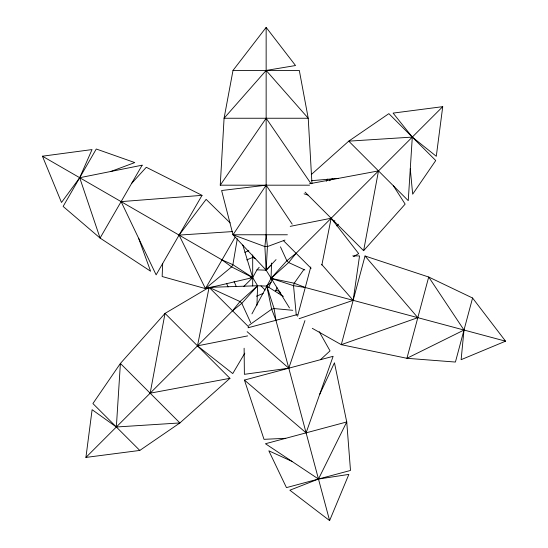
<?xml version="1.0" encoding="UTF-8"?>
<svg xmlns="http://www.w3.org/2000/svg" width="548" height="548" viewBox="0 0 548 548"><rect width="100%" height="100%" fill="white"/><g stroke="black" fill="none" stroke-linecap="round" stroke-linejoin="round"><path stroke-width="0.82" d="M256.95 305.311L257.594 285.748L252.69 277.596L242.798 245.025M271.561 263.026L271.055 278.336L251.943 313.867M162.681 263.492L162.146 276.521L205.445 288.597L252.69 277.596L256.971 269.842L259.197 267.28M289.488 307.962L266.15 270.185L267.424 246.573L266.15 234.77L266.15 27.4L295.53 65.534L266.15 70.432L224.077 118.245L220.248 185.183L309.504 185.183M229.948 378.312L150.159 393.183L165.03 313.394L229.948 378.312L179.908 422.94L116.347 426.995L120.402 363.434L165.03 313.394L209.11 287.351L239.997 301.544L241.798 303.345L250.669 322.649M463.998 330.04L406.924 358.303L428.707 277.021L463.998 330.04L461.128 359.68L505.564 341.178L472.582 298.016L428.707 277.021L365.036 255.998L341.281 344.671L406.924 358.303L455.422 362.057L472.582 298.016M266.15 234.77L264.876 246.573L266.15 270.185L256.971 269.842M139.788 450.435L92.907 403.554L120.402 363.434L179.908 422.94L139.788 450.435L85.92 457.422L92.112 409.685L116.347 426.995M442.729 106.661L436.29 156.29L412.302 137.089L393.101 113.1L442.729 106.661L296.098 253.292L288.652 262.547L271.055 278.336L293.529 285.679L305.263 287.501L505.564 341.178M299.105 318.703L353.159 300.338L359.536 255.943L352.768 255.875M237.311 238.716L232.879 264.684L231.605 266.897L205.445 288.597L179.08 235.092L206.13 199.362L230.181 222.926M266.15 27.4L233.003 70.432L224.077 118.245L308.229 118.245L311.956 183.491M305.078 192.149L363.619 250.689L378.49 170.901L309.51 183.765M244.798 353.172L232.749 373.572L197.492 345.85L209.11 287.351L248.778 327.019M321.861 265.033L331.156 218.234L290.207 226.365M280.336 294.988L280.768 293.372M297.564 316.244L310.764 266.979M244.12 348.233L244.381 374.325L288.775 368.194L304.948 320.594M268.808 287.351L272.233 279.096M275.418 291.55L277.028 287.673M329.615 520.6L348.85 474.404L318.477 479.034L289.858 490.213L329.615 520.6L275.945 320.299L271.657 309.223L266.773 286.09L271.308 282.179M319.607 394.581L334.458 362.797L346.74 421.96L350.494 470.451L286.453 487.617L268.842 450.812L291.968 461.389M202.027 195.341L156.125 274.843L121.108 201.623L202.027 195.341L146.295 167.277L131.623 183.409M205.445 288.597L235.195 237.065M326.238 181.32L327.505 179.121M270.897 265.266L266.15 270.185L233.003 234.77L266.15 185.183L292.2 224.146M220.248 185.183L266.15 118.245L311.086 183.772M304.017 269.349L294.194 283.22L293.529 285.679L296.29 315.292M85.92 457.422L232.551 310.791L239.997 301.544L257.594 285.748L266.773 286.09L283.398 296.427M363.619 250.689L405.15 204.116L393.368 185.779M266.15 270.185L276.034 259.622M243.785 286.501L252.69 277.596L232.879 264.684L222.015 259.889L42.436 156.201L92.037 149.577L79.7 177.716L61.492 202.472L42.436 156.201M320.45 359.707L330.04 350.871L319.21 331.663M333.574 221.782L334.835 220.639M311.271 174.572L348.74 141.151L388.861 113.648L435.742 160.53L412.678 194.184L410.274 168.873M336.541 225.886L338.472 224.214M296.098 253.292L286.851 260.738L271.055 278.336L294.194 283.22L305.263 287.501M232.551 310.791L241.798 303.345L257.594 285.748L209.959 287.323M248.778 325.437L271.657 309.223L274.116 308.565L292.735 310.298M329.225 180.744L332.78 178.436M353.597 256.608L358.673 253.614L331.156 218.234M278.309 293.433L280.48 292.18M272.555 277.535L271.055 278.336L272.753 278.281M244.935 252.299L248.813 250.689M246.689 259.923L252.69 257.437L255.69 258.677M256.443 296.201L263.198 293.406M110.922 171.456L134.753 162.578L96.277 149.008L63.123 206.425L100.072 238.065L150.59 271.212L138.617 238.236M284.96 240.079L267.424 246.573L264.876 246.573L233.003 234.77L221.618 190.519L266.15 185.183M248.025 327.779L297.29 314.579M244.442 380.072L333.116 356.31L306.099 432.852L244.442 380.072L264.006 439.332L285.782 438.297M197.492 345.85L247.634 335.89M311.319 180.703L338.596 178.34M179.08 235.092L232.64 231.571M233.003 70.432L299.304 70.432L308.229 118.245L266.15 70.432M233.003 234.77L287.399 234.77M250.169 277.596L252.69 277.596L231.605 266.897L222.015 259.889M275.555 290.248L279.59 291.331M304.085 193.834L307.976 195.047M304.866 269.993L288.652 262.547L286.851 260.738L280.46 246.84M312.291 328.327L341.281 344.671L417.816 317.662L365.036 255.998M247.127 331.684L288.775 368.194M283.474 240.675L311.127 268.321M261.006 285.912L265.164 290.07M321.71 264.451L353.159 300.338M234.085 281.343L236.263 286.597M226.749 283.796L228.036 286.899M266.773 286.09L274.116 308.565L275.945 320.299M252.69 254.93L252.69 285.994M412.302 137.089L408.246 200.65L348.74 141.151L412.302 137.089M346.74 421.96L318.477 479.034L265.458 443.743L346.74 421.96M142.144 165.188L100.072 238.065L79.7 177.716L142.144 165.188"/></g></svg>
